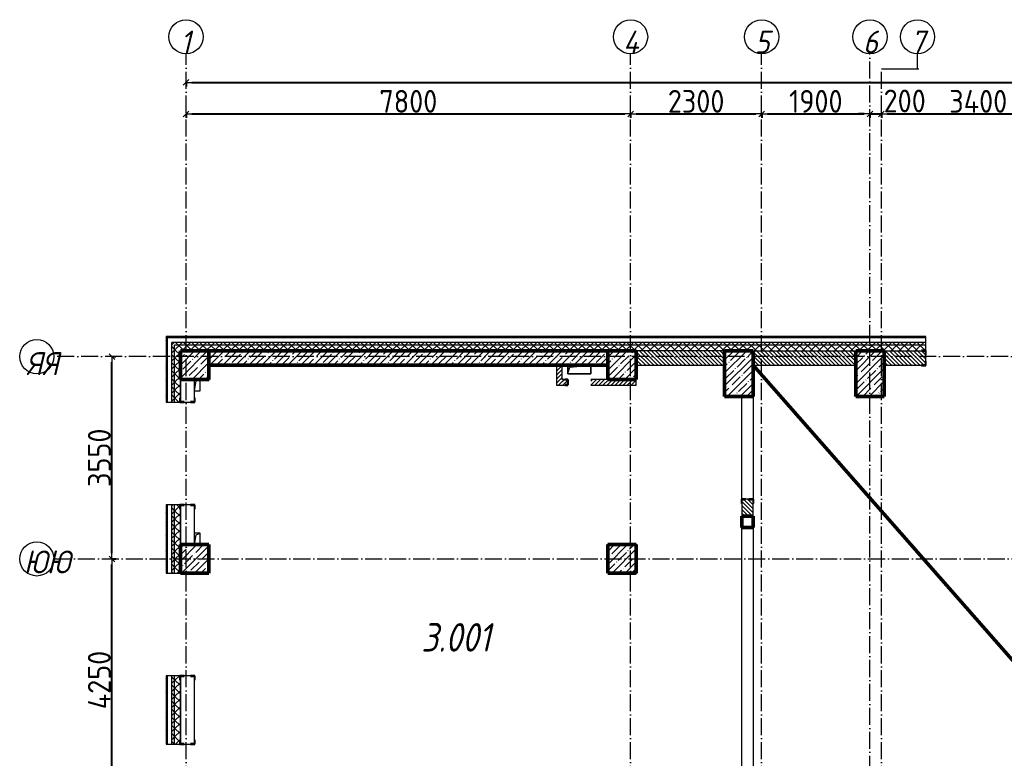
# Model space of a CAD drawing. Header units: millimetres. Extents: x -136833 to 49383, y -8033 to 344618.
# Drawn here: x -135211 to -117935, y 206464 to 219425 of the extents above; entities that cross this region are included whole.
import ezdxf

# ---------------------------------------------------------------- set-up
doc = ezdxf.new("R2010")
doc.units = ezdxf.units.MM
doc.linetypes.add('50_200_ШТРИХ_1Т_ш5_п1_п1_', pattern=[700, 500, -100, 0, -100])
for name, color, linetype, lineweight in [('A-____-____-DIMS', 7, 'Continuous', 9), ('A-DETL-____-OTLN-1', 7, 'Continuous', 50), ('A-FLOR-____-OTLN', 7, 'Continuous', 9), ('A-GENM-____-MCUT', 7, 'Continuous', 25), ('A-GENM-____-OTLN', 7, 'Continuous', 9), ('A-GENM-____-OTLN-1', 7, 'Continuous', 25), ('A-WALL-____-MCUT', 7, 'Continuous', 13), ('A-WALL-____-MCUT-1', 7, 'Continuous', 9), ('A-WALL-____-MCUT-2', 7, 'Continuous', 50), ('A-WALL-____-PATT-1', 7, 'Continuous', 9), ('A-WALL-FNSH-MCUT-1', 7, 'Continuous', 9), ('I-WALL-____-OTLN', 7, 'Continuous', 9), ('S-COLS-____-MCUT', 7, 'Continuous', 50), ('S-COLS-____-OTLN', 7, 'Continuous', 9), ('S-GRID-____-IDEN', 7, 'Continuous', 9), ('S-GRID-____-OTLN', 7, 'Continuous', 9), ('S-GRID-____-OTLN-1', 7, '50_200_ШТРИХ_1Т_ш5_п1_п1_', 9), ('Марки помещений', 7, 'Continuous', 9)]:
    doc.layers.add(name, color=color, linetype=linetype, lineweight=lineweight)
doc.styles.add('ISOCPEUR_I_2', font='isocpeui.ttf', dxfattribs={"width": 0.85, "height": 2.3})
doc.styles.add('ISOCPEUR_I_9', font='isocpeui.ttf', dxfattribs={"width": 0.9, "height": 250})
doc.styles.add('СПДС', font='isocpeur.ttf', dxfattribs={"width": 0.9})
doc.dimstyles.new('Размера А3', dxfattribs={"dimtxt": 200, "dimasz": 100, "dimexe": 70, "dimexo": 100, "dimgap": 20, "dimtad": 1, "dimdec": 0, "dimrnd": 10, "dimzin": 0, "dimdsep": 46, "dimtxsty": 'СПДС', "dimblk": 'ARROWHEAD_6', "dimcen": 1, "dimclrd": 256, "dimclre": 256, "dimclrt": 256, "dimazin": 0, "dimtfac": 1, "dimtdec": 0, "dimtmove": 2, "dimatfit": 3, "dimfxl": 1, "dimtolj": 1, "dimtzin": 0, "dimarcsym": 0})
pattern_1 = [(45, (-129942.25, 127932.03), (-114.04925, 114.04925), []), (45, (-129828.2, 127932.03), (-114.04925, 114.04925), [201.612, -40.322, 3.353, -36.97])]
pattern_2 = [(45, (-129942.25, 127932.03), (-85.53659, 85.53659), []), (45, (-129885.23, 127932.03), (-85.53659, 85.53659), [])]
pattern_3 = [(45, (-129942.255, 127932.027), (-35.35534, 35.35534), [])]
pattern_4 = [(45, (-129942.25, 127932.03), (-70.71068, 70.71068), []), (135, (-129942.25, 127932.03), (-70.71068, -70.71068), [])]
pattern_5 = [(135, (-129942.255, 127932.027), (-35.35534, -35.35534), [])]

# ---------------------------------------------------------------- blocks, each defined once
blk = doc.blocks.new('BSC_Колонна _Прямоугольная - 500х800-25984396-АР1_План отверстий 3 этажа в осях 1-64_Ю-ЯЯ')
at = {"layer": 'S-COLS-____-OTLN'}
h = blk.add_hatch(dxfattribs=at)
h.set_pattern_fill('FP_13', color=256, style=0, pattern_type=2)
h.set_pattern_definition([(45, (-9650, -85281.04), (-114.04925, 114.04925), []), (45, (-9535.95, -85281.04), (-114.04925, 114.04925), [201.613, -40.323, 3.353, -36.97])])
h.paths.add_polyline_path([(-250, -400), (250, -400), (250, 400), (-250, 400)], flags=0)
at = {"layer": 'S-COLS-____-MCUT'}
for p, q in [((250, 400), (-250, 400)), ((-250, 400), (-250, -400)), ((250, -400), (250, 400)), ((-250, -400), (250, -400))]:
    blk.add_line(p, q, dxfattribs=at)
blk = doc.blocks.new('BSC_Колонна _Прямоугольная - 500х500-V28-АР1_План отверстий 3 этажа в осях 1-64_Ю-ЯЯ')
at = {"layer": 'S-COLS-____-OTLN'}
h = blk.add_hatch(dxfattribs=at)
h.set_pattern_fill('FP_35', color=256, style=0, pattern_type=2)
h.set_pattern_definition([(45, (2200, -85431.04), (-114.04925, 114.04925), []), (45, (2314.05, -85431.04), (-114.04925, 114.04925), [201.613, -40.323, 3.353, -36.97])])
h.paths.add_polyline_path([(-250, -250), (250, -250), (250, 250), (-250, 250), (-250, 46)], flags=0)
at = {"layer": 'S-COLS-____-MCUT'}
for p, q in [((250, 250), (-250, 250)), ((-250, 250), (-250, -250)), ((250, -250), (250, 250)), ((-250, -250), (250, -250))]:
    blk.add_line(p, q, dxfattribs=at)
blk = doc.blocks.new('BSC_Колонна _Прямоугольная - 500х500-V53-АР1_План отверстий 3 этажа в осях 1-64_Ю-ЯЯ')
at = {"layer": 'S-COLS-____-OTLN'}
h = blk.add_hatch(dxfattribs=at)
h.set_pattern_fill('FP_61', color=256, style=0, pattern_type=2)
h.set_pattern_definition([(45, (2200, -82031.04), (-114.04925, 114.04925), []), (45, (2314.05, -82031.04), (-114.04925, 114.04925), [201.613, -40.323, 3.353, -36.97])])
h.paths.add_polyline_path([(-250, -250), (250, -250), (250, 250), (-250, 250)], flags=0)
at = {"layer": 'S-COLS-____-MCUT'}
for p, q in [((250, 250), (-250, 250)), ((-250, 250), (-250, -250)), ((250, -250), (250, 250)), ((-250, -250), (250, -250))]:
    blk.add_line(p, q, dxfattribs=at)
blk = doc.blocks.new('BSC_Колонна _Прямоугольная - 500х500-V57-АР1_План отверстий 3 этажа в осях 1-64_Ю-ЯЯ')
at = {"layer": 'S-COLS-____-OTLN'}
h = blk.add_hatch(dxfattribs=at)
h.set_pattern_fill('FP_65', color=256, style=0, pattern_type=2)
h.set_pattern_definition([(45, (-5300, -82031.04), (-114.04925, 114.04925), []), (45, (-5185.95, -82031.04), (-114.04925, 114.04925), [201.613, -40.323, 3.353, -36.97])])
h.paths.add_polyline_path([(-250, -250), (250, -250), (250, 250), (-250, 250)], flags=0)
at = {"layer": 'S-COLS-____-MCUT'}
for p, q in [((250, 250), (-250, 250)), ((-250, 250), (-250, -250)), ((250, -250), (250, 250)), ((-250, -250), (250, -250))]:
    blk.add_line(p, q, dxfattribs=at)
blk = doc.blocks.new('BSC_Колонна _Прямоугольная - 500х800-V91-АР1_План отверстий 3 этажа в осях 1-64_Ю-ЯЯ')
at = {"layer": 'S-COLS-____-OTLN'}
h = blk.add_hatch(dxfattribs=at)
h.set_pattern_fill('FP_96', color=256, style=0, pattern_type=2)
h.set_pattern_definition([(45, (-7350, -85281.04), (-114.04925, 114.04925), []), (45, (-7235.95, -85281.04), (-114.04925, 114.04925), [201.613, -40.323, 3.353, -36.97])])
h.paths.add_polyline_path([(-250, -400), (250, -400), (250, 400), (-250, 400)], flags=0)
at = {"layer": 'S-COLS-____-MCUT'}
for p, q in [((250, 400), (-250, 400)), ((-250, 400), (-250, -400)), ((250, -400), (250, 400)), ((-250, -400), (250, -400))]:
    blk.add_line(p, q, dxfattribs=at)
blk = doc.blocks.new('Фахверк_СКБ_Уголок - 250_2700-27497298-АР1_План отверстий 3 этажа в осях 1-64_Ю-ЯЯ')
at = {"layer": 'A-GENM-____-MCUT'}
for p, q in [((200, 181), (125, 181)), ((125, 181), (125, 106)), ((131, 106), (131, 175)), ((131, 175), (200, 175)), ((200, 175), (200, 181)), ((125, 106), (131, 106)), ((131, -6), (125, -6)), ((125, -6), (125, -81)), ((125, -81), (200, -81)), ((131, -75), (131, -6)), ((200, -75), (131, -75)), ((200, -81), (200, -75))]:
    blk.add_line(p, q, dxfattribs=at)
blk = doc.blocks.new('Фахверк_СКБ_Уголок - 250_3380-27498580-АР1_План отверстий 3 этажа в осях 1-64_Ю-ЯЯ')
at = {"layer": 'A-GENM-____-MCUT'}
for p, q in [((200, 181), (125, 181)), ((125, 181), (125, 106)), ((131, 106), (131, 175)), ((131, 175), (200, 175)), ((200, 175), (200, 181)), ((125, 106), (131, 106)), ((131, -6), (125, -6)), ((125, -6), (125, -81)), ((125, -81), (200, -81)), ((131, -75), (131, -6)), ((200, -75), (131, -75)), ((200, -81), (200, -75))]:
    blk.add_line(p, q, dxfattribs=at)
blk = doc.blocks.new('154_Фахверк_СКБ_Швеллер - Тип_100_3960-28331862-АР1_План отверстий 3 этажа в осях 1-64_Ю-ЯЯ')
at = {"layer": 'A-GENM-____-MCUT'}
for p, q in [((175, 50), (125, 50)), ((125, 50), (125, -50)), ((128, 47), (175, 47)), ((128, -47), (128, 47)), ((175, 47), (175, 50)), ((125, -50), (175, -50)), ((175, -47), (128, -47)), ((175, -50), (175, -47))]:
    blk.add_line(p, q, dxfattribs=at)
blk = doc.blocks.new('AR_Отверстие прямоугольное _в плите_ - AR_Отверстие прямоугольное _в плите_-30459225-АР1_План отверстий 3 этажа в осях 1-64_Ю-ЯЯ')
at = {"layer": 'A-GENM-____-OTLN'}
for p, q in [((-200, 75), (-200, -75)), ((-200, -75), (-163, 37)), ((-163, 37), (200, 75)), ((200, -75), (200, 75)), ((-200, -75), (200, -75))]:
    blk.add_line(p, q, dxfattribs=at)
blk = doc.blocks.new('AR_Отверстие прямоугольное _в плите_ - AR_Отверстие прямоугольное _в плите_-V177-АР1_План отверстий 3 этажа в осях 1-64_Ю-ЯЯ')
at = {"layer": 'A-GENM-____-OTLN'}
for p, q in [((-50, -100), (-25, 75)), ((-25, 75), (50, 100)), ((50, -100), (50, 100)), ((-50, -100), (50, -100))]:
    blk.add_line(p, q, dxfattribs=at)
blk = doc.blocks.new('AR_Отверстие прямоугольное _в плите_ - AR_Отверстие прямоугольное _в плите_-V179-АР1_План отверстий 3 этажа в осях 1-64_Ю-ЯЯ')
at = {"layer": 'A-GENM-____-OTLN'}
for p, q in [((50, 100), (-50, 100)), ((-50, -100), (-25, 75)), ((-25, 75), (50, 100)), ((50, -100), (50, 100))]:
    blk.add_line(p, q, dxfattribs=at)
blk = doc.blocks.new('BSC_Колонна _Прямоугольная1 - 200х200 _металл_-35216022-АР1_План отверстий 3 этажа в осях 1-64_Ю-ЯЯ')
at = {"layer": 'S-COLS-____-MCUT'}
for p, q in [((100, 100), (-100, 100)), ((-100, 100), (-100, -100)), ((100, -100), (100, 100)), ((-100, -100), (100, -100))]:
    blk.add_line(p, q, dxfattribs=at)
blk = doc.blocks.new('Фахверк_СКБ_Уголок - 200_3960-28268576-АР1_План отверстий 3 этажа в осях 1-64_Ю-ЯЯ')
at = {"layer": 'A-GENM-____-MCUT'}
for p, q in [((200, 156), (125, 156)), ((125, 156), (125, 81)), ((125, 81), (131, 81)), ((131, 19), (125, 19)), ((125, 19), (125, -56)), ((131, 81), (131, 150)), ((131, 150), (200, 150)), ((131, -50), (131, 19)), ((200, 150), (200, 156)), ((125, -56), (200, -56)), ((200, -50), (131, -50)), ((200, -56), (200, -50))]:
    blk.add_line(p, q, dxfattribs=at)
blk = doc.blocks.new('Ось сетки - Круг_Ø6_00__ISO-2_5_0_9K_-25732049-АР1_План отверстий 3 этажа в осях 1-64_Ю-ЯЯ')
at = {"layer": 'S-GRID-____-IDEN'}
blk.add_circle((0, 0), 3, dxfattribs=at)
blk = doc.blocks.new('ARROWHEAD_6')
at = {"color": 0, "linetype": 'Continuous'}
for p, q in [((0, 0), (-1, 0)), ((-0.5, -0.5), (0.5, 0.5))]:
    blk.add_line(p, q, dxfattribs=at)
blk = doc.blocks.new('*D711')
at = {"layer": 'A-____-____-DIMS', "lineweight": -2, "transparency": 16777216}
for p, q in [((-132292, 217779), (-132292, 217702)), ((-132192, 217772), (-124592, 217772)), ((-124492, 217779), (-124492, 217702))]:
    blk.add_line(p, q, dxfattribs=at)
at = {"layer": 'Defpoints', "color": 0, "transparency": 16777216}
for p in [(-132292, 217879), (-124492, 217879), (-124492, 217772)]:
    blk.add_point(p, dxfattribs=at)
at = {"layer": 'A-____-____-DIMS', "lineweight": -2, "transparency": 16777216, "xscale": 100, "yscale": 100, "zscale": 100, "rotation": 180}
blk.add_blockref('ARROWHEAD_6', (-132292, 217772), dxfattribs=at)
at = {"layer": 'A-____-____-DIMS', "lineweight": -2, "transparency": 16777216, "xscale": 100, "yscale": 100, "zscale": 100}
blk.add_blockref('ARROWHEAD_6', (-124492, 217772), dxfattribs=at)
at = {"layer": 'A-____-____-DIMS', "transparency": 16777216, "insert": (-128392, 217992), "char_height": 400, "attachment_point": 5, "style": 'СПДС'}
blk.add_mtext('\\A1;7800', dxfattribs=at)
blk = doc.blocks.new('*D712')
at = {"layer": 'A-____-____-DIMS', "lineweight": -2, "transparency": 16777216}
for p, q in [((-124492, 217779), (-124492, 217702)), ((-124392, 217772), (-122292, 217772)), ((-122192, 217779), (-122192, 217702))]:
    blk.add_line(p, q, dxfattribs=at)
at = {"layer": 'Defpoints', "color": 0, "transparency": 16777216}
for p in [(-124492, 217879), (-122192, 217879), (-122192, 217772)]:
    blk.add_point(p, dxfattribs=at)
at = {"layer": 'A-____-____-DIMS', "lineweight": -2, "transparency": 16777216, "xscale": 100, "yscale": 100, "zscale": 100, "rotation": 180}
blk.add_blockref('ARROWHEAD_6', (-124492, 217772), dxfattribs=at)
at = {"layer": 'A-____-____-DIMS', "lineweight": -2, "transparency": 16777216, "xscale": 100, "yscale": 100, "zscale": 100}
blk.add_blockref('ARROWHEAD_6', (-122192, 217772), dxfattribs=at)
at = {"layer": 'A-____-____-DIMS', "transparency": 16777216, "insert": (-123342, 217992), "char_height": 400, "attachment_point": 5, "style": 'СПДС'}
blk.add_mtext('\\A1;2300', dxfattribs=at)
blk = doc.blocks.new('*D713')
at = {"layer": 'A-____-____-DIMS', "lineweight": -2, "transparency": 16777216}
for p, q in [((-122192, 217779), (-122192, 217702)), ((-122092, 217772), (-120392, 217772)), ((-120292, 217779), (-120292, 217702))]:
    blk.add_line(p, q, dxfattribs=at)
at = {"layer": 'Defpoints', "color": 0, "transparency": 16777216}
for p in [(-122192, 217879), (-120292, 217879), (-120292, 217772)]:
    blk.add_point(p, dxfattribs=at)
at = {"layer": 'A-____-____-DIMS', "lineweight": -2, "transparency": 16777216, "xscale": 100, "yscale": 100, "zscale": 100, "rotation": 180}
blk.add_blockref('ARROWHEAD_6', (-122192, 217772), dxfattribs=at)
at = {"layer": 'A-____-____-DIMS', "lineweight": -2, "transparency": 16777216, "xscale": 100, "yscale": 100, "zscale": 100}
blk.add_blockref('ARROWHEAD_6', (-120292, 217772), dxfattribs=at)
at = {"layer": 'A-____-____-DIMS', "transparency": 16777216, "insert": (-121242, 217992), "char_height": 400, "attachment_point": 5, "style": 'СПДС'}
blk.add_mtext('\\A1;1900', dxfattribs=at)
blk = doc.blocks.new('*D714')
at = {"layer": 'A-____-____-DIMS', "lineweight": -2, "transparency": 16777216}
for p, q in [((-120392, 217772), (-120492, 217772)), ((-120292, 217779), (-120292, 217702)), ((-120292, 217772), (-120092, 217772)), ((-120092, 217779), (-120092, 217702)), ((-119992, 217772), (-119892, 217772))]:
    blk.add_line(p, q, dxfattribs=at)
at = {"layer": 'Defpoints', "color": 0, "transparency": 16777216}
for p in [(-120292, 217879), (-120092, 217879), (-120092, 217772)]:
    blk.add_point(p, dxfattribs=at)
at = {"layer": 'A-____-____-DIMS', "lineweight": -2, "transparency": 16777216, "xscale": 100, "yscale": 100, "zscale": 100}
blk.add_blockref('ARROWHEAD_6', (-120292, 217772), dxfattribs=at)
at = {"layer": 'A-____-____-DIMS', "lineweight": -2, "transparency": 16777216, "xscale": 100, "yscale": 100, "zscale": 100, "rotation": 180}
blk.add_blockref('ARROWHEAD_6', (-120092, 217772), dxfattribs=at)
at = {"layer": 'A-____-____-DIMS', "transparency": 16777216, "insert": (-120052, 218199), "char_height": 400, "attachment_point": 1, "line_spacing_factor": 1.149209, "style": 'СПДС'}
blk.add_mtext('\\A1;200', dxfattribs=at)
blk = doc.blocks.new('*D715')
at = {"layer": 'A-____-____-DIMS', "lineweight": -2, "transparency": 16777216}
for p, q in [((-120092, 217779), (-120092, 217702)), ((-119992, 217772), (-116792, 217772)), ((-116692, 217779), (-116692, 217702))]:
    blk.add_line(p, q, dxfattribs=at)
at = {"layer": 'Defpoints', "color": 0, "transparency": 16777216}
for p in [(-120092, 217879), (-116692, 217879), (-116692, 217772)]:
    blk.add_point(p, dxfattribs=at)
at = {"layer": 'A-____-____-DIMS', "lineweight": -2, "transparency": 16777216, "xscale": 100, "yscale": 100, "zscale": 100, "rotation": 180}
blk.add_blockref('ARROWHEAD_6', (-120092, 217772), dxfattribs=at)
at = {"layer": 'A-____-____-DIMS', "lineweight": -2, "transparency": 16777216, "xscale": 100, "yscale": 100, "zscale": 100}
blk.add_blockref('ARROWHEAD_6', (-116692, 217772), dxfattribs=at)
at = {"layer": 'A-____-____-DIMS', "transparency": 16777216, "insert": (-118392, 217992), "char_height": 400, "attachment_point": 5, "style": 'СПДС'}
blk.add_mtext('\\A1;3400', dxfattribs=at)
blk = doc.blocks.new('*D750')
at = {"layer": 'A-____-____-DIMS', "lineweight": -2, "transparency": 16777216}
for p, q in [((-132292, 218331), (-132292, 218255)), ((-132192, 218325), (-81323, 218325)), ((-28892, 218325), (-79915, 218325)), ((-28792, 218331), (-28792, 218255))]:
    blk.add_line(p, q, dxfattribs=at)
at = {"layer": 'Defpoints', "color": 0, "transparency": 16777216}
for p in [(-132292, 218431), (-28792, 218431), (-28792, 218325)]:
    blk.add_point(p, dxfattribs=at)
at = {"layer": 'A-____-____-DIMS', "lineweight": -2, "transparency": 16777216, "xscale": 100, "yscale": 100, "zscale": 100, "rotation": 180}
blk.add_blockref('ARROWHEAD_6', (-132292, 218325), dxfattribs=at)
at = {"layer": 'A-____-____-DIMS', "lineweight": -2, "transparency": 16777216, "xscale": 100, "yscale": 100, "zscale": 100}
blk.add_blockref('ARROWHEAD_6', (-28792, 218325), dxfattribs=at)
at = {"layer": 'A-____-____-DIMS', "transparency": 16777216, "insert": (-81303, 218751), "char_height": 400, "attachment_point": 1, "line_spacing_factor": 1.149209, "style": 'СПДС'}
blk.add_mtext('\\A1;103500', dxfattribs=at)
blk = doc.blocks.new('*D820')
at = {"layer": 'A-____-____-DIMS', "lineweight": -2, "transparency": 16777216}
for p, q in [((-133600, 209963), (-133524, 209963)), ((-133594, 205813), (-133594, 209863)), ((-133600, 205713), (-133524, 205713))]:
    blk.add_line(p, q, dxfattribs=at)
at = {"layer": 'Defpoints', "color": 0, "transparency": 16777216}
for p in [(-133700, 209963), (-133594, 209963), (-133700, 205713)]:
    blk.add_point(p, dxfattribs=at)
at = {"layer": 'A-____-____-DIMS', "lineweight": -2, "transparency": 16777216, "xscale": 100, "yscale": 100, "zscale": 100}
for p, rotation in [((-133594, 209963), 90), ((-133594, 205713), 270)]:
    blk.add_blockref('ARROWHEAD_6', p, dxfattribs=dict(at, rotation=rotation))
at = {"layer": 'A-____-____-DIMS', "transparency": 16777216, "insert": (-133814, 207838), "char_height": 400, "attachment_point": 5, "rotation": 90, "style": 'СПДС'}
blk.add_mtext('\\A1;4250', dxfattribs=at)
blk = doc.blocks.new('*D821')
at = {"layer": 'A-____-____-DIMS', "lineweight": -2, "transparency": 16777216}
for p, q in [((-133600, 213513), (-133524, 213513)), ((-133594, 210063), (-133594, 213413)), ((-133600, 209963), (-133524, 209963))]:
    blk.add_line(p, q, dxfattribs=at)
at = {"layer": 'Defpoints', "color": 0, "transparency": 16777216}
for p in [(-133700, 213513), (-133594, 213513), (-133700, 209963)]:
    blk.add_point(p, dxfattribs=at)
at = {"layer": 'A-____-____-DIMS', "lineweight": -2, "transparency": 16777216, "xscale": 100, "yscale": 100, "zscale": 100}
for p, rotation in [((-133594, 213513), 90), ((-133594, 209963), 270)]:
    blk.add_blockref('ARROWHEAD_6', p, dxfattribs=dict(at, rotation=rotation))
at = {"layer": 'A-____-____-DIMS', "transparency": 16777216, "insert": (-133814, 211738), "char_height": 400, "attachment_point": 5, "rotation": 90, "style": 'СПДС'}
blk.add_mtext('\\A1;3550', dxfattribs=at)

msp = doc.modelspace()

# ---------------------------------------------------------------- hatches: boundary and pattern name
at = {"layer": 'A-WALL-____-PATT-1'}
h = msp.add_hatch(dxfattribs=at)
h.set_pattern_fill('FP_6', color=256, style=0, pattern_type=2)
h.set_pattern_definition(pattern_2)
h.paths.add_polyline_path([(-132642.3, 200793.1), (-132622.3, 200793.1), (-132622.3, 201913.1), (-132642.3, 201913.1), (-132642.3, 201300.3)], flags=0)
h.paths.add_polyline_path([(-132622.3, 203713.1), (-132622.3, 204913.1), (-132642.3, 204913.1), (-132642.3, 203713.1)], flags=0)
h.paths.add_polyline_path([(-132622.3, 206713.1), (-132622.3, 207913.1), (-132642.3, 207913.1), (-132642.3, 206713.1)], flags=0)
h.paths.add_polyline_path([(-132642.3, 209713.1), (-132622.3, 209713.1), (-132622.3, 210913.1), (-132642.3, 210913.1)], flags=0)
h.paths.add_polyline_path([(-132642.3, 212713.1), (-132622.3, 212713.1), (-132622.3, 213863.1), (-132642.3, 213863.1)], flags=0)
h = msp.add_hatch(dxfattribs=at)
h.set_pattern_fill('FP_6', color=256, style=0, pattern_type=2)
h.set_pattern_definition(pattern_2)
h.paths.add_polyline_path([(-106073.3, 213843.1), (-106073.3, 213863.1), (-106092.3, 213863.1), (-106092.3, 213843.1)], flags=0)
h.paths.add_polyline_path([(-106242.3, 213843.1), (-106242.3, 213863.1), (-109812.3, 213863.1), (-109812.3, 213843.1), (-108746.7, 213843.1)], flags=0)
h.paths.add_polyline_path([(-119312.3, 213843.1), (-119312.3, 213863.1), (-132622.3, 213863.1), (-132622.3, 213843.1), (-122886.4, 213843.1)], flags=0)
h = msp.add_hatch(dxfattribs=at)
h.set_pattern_fill('FP_4', color=256, style=0, pattern_type=2)
h.set_pattern_definition(pattern_4)
h.paths.add_polyline_path([(-132492.3, 200963.1), (-132492.3, 201913.1), (-132542.3, 201913.1), (-132542.3, 200963.1)], flags=0)
h.paths.add_polyline_path([(-132492.3, 203713.1), (-132492.3, 204913.1), (-132542.3, 204913.1), (-132542.3, 203713.1)], flags=0)
h.paths.add_polyline_path([(-132542.3, 206713.1), (-132492.3, 206713.1), (-132492.3, 207913.1), (-132542.3, 207913.1), (-132542.3, 207758.3)], flags=0)
h.paths.add_polyline_path([(-132492.3, 209713.1), (-132492.3, 210913.1), (-132542.3, 210913.1), (-132542.3, 209713.1)], flags=0)
h.paths.add_polyline_path([(-132542.3, 212713.1), (-132492.3, 212713.1), (-132492.3, 213763.1), (-132542.3, 213763.1), (-132542.3, 213409)], flags=0)
h = msp.add_hatch(dxfattribs=at)
h.set_pattern_fill('FP_4', color=256, style=0, pattern_type=2)
h.set_pattern_definition(pattern_4)
h.paths.add_polyline_path([(-108746.7, 213713.1), (-106092.3, 213713.1), (-106092.3, 213763.1), (-109812.3, 213763.1), (-109812.3, 213713.1)], flags=0)
h.paths.add_polyline_path([(-119312.3, 213713.1), (-119312.3, 213763.1), (-132492.3, 213763.1), (-132492.3, 213713.1), (-122886.4, 213713.1)], flags=0)
h = msp.add_hatch(dxfattribs=at)
h.set_pattern_fill('FP_4', color=256, style=0, pattern_type=2)
h.set_pattern_definition(pattern_4)
h.paths.add_polyline_path([(-132392.3, 200963.1), (-132392.3, 201838.1), (-132398.3, 201838.1), (-132398.3, 201913.1), (-132492.3, 201913.1), (-132492.3, 200963.1)], flags=0)
h.paths.add_polyline_path([(-132398.3, 203713.1), (-132398.3, 203788.1), (-132392.3, 203788.1), (-132392.3, 204838.1), (-132398.3, 204838.1), (-132398.3, 204913.1), (-132492.3, 204913.1), (-132492.3, 203713.1)], flags=0)
h.paths.add_polyline_path([(-132398.3, 206713.1), (-132398.3, 206788.1), (-132392.3, 206788.1), (-132392.3, 207838.1), (-132398.3, 207838.1), (-132398.3, 207913.1), (-132492.3, 207913.1), (-132492.3, 206713.1)], flags=0)
h.paths.add_polyline_path([(-132492.3, 209713.1), (-132392.3, 209713.1), (-132392.3, 210838.1), (-132398.3, 210838.1), (-132398.3, 210913.1), (-132492.3, 210913.1), (-132492.3, 210213.1)], flags=0)
h.paths.add_polyline_path([(-132398.3, 212713.1), (-132398.3, 212788.1), (-132392.3, 212788.1), (-132392.3, 213713.1), (-132492.3, 213713.1), (-132492.3, 212713.1)], flags=0)
h = msp.add_hatch(dxfattribs=at)
h.set_pattern_fill('FP_4', color=256, style=0, pattern_type=2)
h.set_pattern_definition(pattern_4)
h.paths.add_polyline_path([(-106092.3, 213613.1), (-106092.3, 213713.1), (-109812.3, 213713.1), (-109812.3, 213619.1), (-109737.3, 213619.1), (-109737.3, 213613.1), (-108746.7, 213613.1)], flags=0)
h.paths.add_polyline_path([(-119387.3, 213613.1), (-119387.3, 213619.1), (-119312.3, 213619.1), (-119312.3, 213713.1), (-132392.3, 213713.1), (-132392.3, 213613.1), (-120042.3, 213613.1)], flags=0)
h = msp.add_hatch(dxfattribs=at)
h.set_pattern_fill('FP_12', color=256, style=0, pattern_type=2)
h.set_pattern_definition(pattern_1)
h.paths.add_polyline_path([(-124892.3, 213363.1), (-124892.3, 213613.1), (-131892.3, 213613.1), (-131892.3, 213363.1), (-129956.3, 213363.1)], flags=0)
h = msp.add_hatch(dxfattribs=at)
h.set_pattern_fill('FP_9', color=256, style=0, pattern_type=2)
h.set_pattern_definition(pattern_5)
h.paths.add_polyline_path([(-124392.3, 213363.1), (-122842.3, 213363.1), (-122842.3, 213613.1), (-124392.3, 213613.1)], flags=0)
h = msp.add_hatch(dxfattribs=at)
h.set_pattern_fill('FP_9', color=256, style=0, pattern_type=2)
h.set_pattern_definition(pattern_5)
h.paths.add_polyline_path([(-120542.3, 213363.1), (-120542.3, 213613.1), (-122342.3, 213613.1), (-122342.3, 213363.1)], flags=0)
h = msp.add_hatch(dxfattribs=at)
h.set_pattern_fill('FP_9', color=256, style=0, pattern_type=2)
h.set_pattern_definition(pattern_5)
h.paths.add_polyline_path([(-119318.3, 213363.1), (-119318.3, 213432.1), (-119312.3, 213432.1), (-119312.3, 213544.1), (-119318.3, 213544.1), (-119318.3, 213613.1), (-120042.3, 213613.1), (-120042.3, 213363.1), (-119387.3, 213363.1)], flags=0)
h = msp.add_hatch(dxfattribs=at)
h.set_pattern_fill('FP_8', color=256, style=0, pattern_type=2)
h.set_pattern_definition(pattern_3)
h.paths.add_polyline_path([(-125692.3, 213013.1), (-125692.3, 213363.1), (-125792.3, 213363.1), (-125792.3, 213013.1)], flags=0)
h = msp.add_hatch(dxfattribs=at)
h.set_pattern_fill('FP_8', color=256, style=0, pattern_type=2)
h.set_pattern_definition(pattern_3)
h.paths.add_polyline_path([(-125642.3, 213013.1), (-125642.3, 213016.1), (-125595.3, 213016.1), (-125595.3, 213110.1), (-125642.3, 213110.1), (-125642.3, 213113.1), (-125692.3, 213113.1), (-125692.3, 213013.1)], flags=0)
h.paths.add_polyline_path([(-124392.3, 213013.1), (-124392.3, 213113.1), (-125192.3, 213113.1), (-125192.3, 213013.1)], flags=0)
h = msp.add_hatch(dxfattribs=at)
h.set_pattern_fill('FP_9', color=256, style=0, pattern_type=2)
h.set_pattern_definition(pattern_5)
h.paths.add_polyline_path([(-122342.3, 210713.1), (-122342.3, 211007.1), (-122411.3, 211007.1), (-122411.3, 211013.1), (-122473.3, 211013.1), (-122473.3, 211007.1), (-122542.3, 211007.1), (-122542.3, 210713.1)], flags=0)
at = {"layer": 'S-COLS-____-OTLN'}
h = msp.add_hatch(dxfattribs=at)
h.set_pattern_fill('FP_12', color=256, style=0, pattern_type=2)
h.set_pattern_definition(pattern_1)
h.paths.add_polyline_path([(-124392.3, 213113.1), (-124392.3, 213613.1), (-124892.3, 213613.1), (-124892.3, 213113.1)], flags=0)

# ---------------------------------------------------------------- linework, layer by layer
msp.add_lwpolyline([(-131892.3, 213096.3), (-131892.3, 213363.1), (-125792.3, 213363.1)])
msp.add_lwpolyline([(-124892.3, 209713.1), (-124392.3, 209713.1), (-124392.3, 210213.1), (-124892.3, 210213.1)], close=True)
at = {"layer": 'A-DETL-____-OTLN-1'}
msp.add_line((-122342.3, 213363.1), (-112770, 202463.1), dxfattribs=at)
at = {"layer": 'A-FLOR-____-OTLN'}
for p, q in [((-125592.3, 213213.1), (-125592.3, 213363.1)), ((-125192.3, 213363.1), (-125192.3, 213213.1)), ((-125192.3, 213213.1), (-125592.3, 213213.1))]:
    msp.add_line(p, q, dxfattribs=at)
at = {"layer": 'A-WALL-____-MCUT'}
for p, q in [((-119312.3, 213843.1), (-132622.3, 213843.1)), ((-132622.3, 213843.1), (-132622.3, 212713.1)), ((-132622.3, 212713.1), (-132622.3, 213843.1)), ((-119312.3, 213619.1), (-119312.3, 213843.1)), ((-122842.3, 213613.1), (-124892.3, 213613.1)), ((-124392.3, 213613.1), (-124392.3, 213363.1)), ((-122342.3, 213613.1), (-120542.3, 213613.1)), ((-120042.3, 213613.1), (-119387.3, 213613.1)), ((-119312.3, 213432.1), (-119312.3, 213544.1)), ((-124392.3, 213363.1), (-122842.3, 213363.1)), ((-122342.3, 213363.1), (-120542.3, 213363.1)), ((-120042.3, 213363.1), (-119387.3, 213363.1)), ((-132142.3, 212788.1), (-132142.3, 213113.1)), ((-132622.3, 212713.1), (-132398.3, 212713.1)), ((-132323.3, 212713.1), (-132211.3, 212713.1)), ((-122411.3, 211013.1), (-122473.3, 211013.1)), ((-132398.3, 210913.1), (-132622.3, 210913.1)), ((-132622.3, 210913.1), (-132622.3, 209713.1)), ((-132622.3, 209713.1), (-132622.3, 210913.1)), ((-132211.3, 210913.1), (-132323.3, 210913.1)), ((-132142.3, 210213.1), (-132142.3, 210838.1)), ((-122542.3, 210938.1), (-122542.3, 210713.1)), ((-122342.3, 210713.1), (-122342.3, 210938.1)), ((-132622.3, 209713.1), (-132392.3, 209713.1)), ((-132398.3, 207913.1), (-132622.3, 207913.1)), ((-132622.3, 207913.1), (-132622.3, 206713.1)), ((-132622.3, 206713.1), (-132622.3, 207913.1)), ((-132211.3, 207913.1), (-132323.3, 207913.1)), ((-132142.3, 206788.1), (-132142.3, 207838.1)), ((-132622.3, 206713.1), (-132398.3, 206713.1)), ((-132323.3, 206713.1), (-132211.3, 206713.1))]:
    msp.add_line(p, q, dxfattribs=at)
at = {"layer": 'A-WALL-____-MCUT-1'}
for p, q in [((-119312.3, 213763.1), (-132542.3, 213763.1)), ((-132542.3, 212713.1), (-132542.3, 213763.1)), ((-119312.3, 213713.1), (-132492.3, 213713.1)), ((-132492.3, 212713.1), (-132492.3, 213713.1)), ((-132392.3, 213113.1), (-132392.3, 212788.1)), ((-132392.3, 212788.1), (-132392.3, 213113.1)), ((-132542.3, 209713.1), (-132542.3, 210913.1)), ((-132492.3, 209713.1), (-132492.3, 210913.1)), ((-132392.3, 210838.1), (-132392.3, 210213.1)), ((-132392.3, 210213.1), (-132392.3, 210838.1)), ((-132542.3, 206713.1), (-132542.3, 207913.1)), ((-132492.3, 206713.1), (-132492.3, 207913.1)), ((-132392.3, 207838.1), (-132392.3, 206788.1)), ((-132392.3, 206788.1), (-132392.3, 207838.1))]:
    msp.add_line(p, q, dxfattribs=at)
at = {"layer": 'A-WALL-____-MCUT-2'}
for p, q in [((-124892.3, 213613.1), (-131892.3, 213613.1)), ((-124892.3, 213363.1), (-124892.3, 213613.1)), ((-131892.3, 213363.1), (-124892.3, 213363.1))]:
    msp.add_line(p, q, dxfattribs=at)
at = {"layer": 'A-WALL-FNSH-MCUT-1'}
for p, q in [((-119312.3, 213863.1), (-132642.3, 213863.1)), ((-132642.3, 213863.1), (-132642.3, 212713.1)), ((-119312.3, 213843.1), (-119312.3, 213863.1)), ((-125792.3, 213363.1), (-125792.3, 213013.1)), ((-125692.3, 213113.1), (-125692.3, 213363.1)), ((-125642.3, 213113.1), (-125692.3, 213113.1)), ((-124392.3, 213113.1), (-125192.3, 213113.1)), ((-124392.3, 213013.1), (-124392.3, 213113.1)), ((-125792.3, 213013.1), (-125642.3, 213013.1)), ((-125192.3, 213013.1), (-124392.3, 213013.1)), ((-132642.3, 212713.1), (-132622.3, 212713.1)), ((-132642.3, 210913.1), (-132642.3, 209713.1)), ((-132622.3, 210913.1), (-132642.3, 210913.1)), ((-132642.3, 209713.1), (-132622.3, 209713.1)), ((-132642.3, 207913.1), (-132642.3, 206713.1)), ((-132622.3, 207913.1), (-132642.3, 207913.1)), ((-132642.3, 206713.1), (-132622.3, 206713.1))]:
    msp.add_line(p, q, dxfattribs=at)
at = {"layer": 'I-WALL-____-OTLN'}
for p, q in [((-122542.3, 211013.1), (-122542.3, 212813.1)), ((-122342.3, 212813.1), (-122342.3, 211013.1)), ((-122542.3, 205063.1), (-122542.3, 210513.1)), ((-122342.3, 210513.1), (-122342.3, 205063.1))]:
    msp.add_line(p, q, dxfattribs=at)
at = {"layer": 'S-COLS-____-MCUT'}
for p, q in [((-124392.3, 213613.1), (-124892.3, 213613.1)), ((-124892.3, 213613.1), (-124892.3, 213113.1)), ((-124392.3, 213113.1), (-124392.3, 213613.1)), ((-124892.3, 213113.1), (-124392.3, 213113.1))]:
    msp.add_line(p, q, dxfattribs=at)
at = {"layer": 'S-GRID-____-OTLN'}
msp.add_line((-120092.3, 218560.3), (-119432.5, 218560.3), dxfattribs=at)
at = {"layer": 'S-GRID-____-OTLN-1', "color": 251, "ltscale": 0.6, "true_color": 0x636466}
for p, q in [((-132292.3, 180823.6), (-132292.3, 218824.9)), ((-124492.3, 180823.6), (-124492.3, 218824.9)), ((-122192.3, 180823.6), (-122192.3, 218824.9)), ((-120292.3, 181003.7), (-120292.3, 218824.9)), ((-119457.3, 218560.6), (-119457.3, 218824.9)), ((-120092.3, 180823.6), (-120092.3, 218560.6)), ((-120092.3, 218560.6), (-119457.3, 218560.6)), ((-25867.8, 213513.1), (-134611, 213513.1)), ((-134611, 209963.1), (-25867.8, 209963.1))]:
    msp.add_line(p, q, dxfattribs=at)

# ---------------------------------------------------------------- block references
at = {"layer": 'A-GENM-____-OTLN'}
for name, p in [('AR_Отверстие прямоугольное _в плите_ - AR_Отверстие прямоугольное _в плите_-30459225-АР1_План отверстий 3 этажа в осях 1-64_Ю-ЯЯ', (-125392.3, 213288.1)), ('AR_Отверстие прямоугольное _в плите_ - AR_Отверстие прямоугольное _в плите_-V177-АР1_План отверстий 3 этажа в осях 1-64_Ю-ЯЯ', (-132092.3, 213013.1)), ('AR_Отверстие прямоугольное _в плите_ - AR_Отверстие прямоугольное _в плите_-V179-АР1_План отверстий 3 этажа в осях 1-64_Ю-ЯЯ', (-132092.3, 210313.1))]:
    msp.add_blockref(name, p, dxfattribs=at)
at = {"layer": 'A-GENM-____-OTLN-1'}
for name, p, rotation in [('Фахверк_СКБ_Уголок - 250_3380-27498580-АР1_План отверстий 3 этажа в осях 1-64_Ю-ЯЯ', (-119187.3, 213538.1), 180), ('154_Фахверк_СКБ_Швеллер - Тип_100_3960-28331862-АР1_План отверстий 3 этажа в осях 1-64_Ю-ЯЯ', (-125467.3, 213063.1), 180), ('Фахверк_СКБ_Уголок - 250_2700-27497298-АР1_План отверстий 3 этажа в осях 1-64_Ю-ЯЯ', (-132217.3, 212588.1), 89.99999999999991), ('Фахверк_СКБ_Уголок - 200_3960-28268576-АР1_План отверстий 3 этажа в осях 1-64_Ю-ЯЯ', (-122492.3, 211138.1), 269.9999999999999), ('Фахверк_СКБ_Уголок - 250_2700-27497298-АР1_План отверстий 3 этажа в осях 1-64_Ю-ЯЯ', (-132317.3, 211038.1), 269.9999999999999), ('Фахверк_СКБ_Уголок - 250_2700-27497298-АР1_План отверстий 3 этажа в осях 1-64_Ю-ЯЯ', (-132317.3, 208038.1), 269.9999999999999), ('Фахверк_СКБ_Уголок - 250_2700-27497298-АР1_План отверстий 3 этажа в осях 1-64_Ю-ЯЯ', (-132217.3, 206588.1), 89.99999999999991)]:
    msp.add_blockref(name, p, dxfattribs=dict(at, rotation=rotation))
at = {"layer": 'S-COLS-____-OTLN'}
for name, p in [('BSC_Колонна _Прямоугольная - 500х500-V28-АР1_План отверстий 3 этажа в осях 1-64_Ю-ЯЯ', (-132142.3, 213363.1)), ('BSC_Колонна _Прямоугольная - 500х800-V91-АР1_План отверстий 3 этажа в осях 1-64_Ю-ЯЯ', (-122592.3, 213213.1)), ('BSC_Колонна _Прямоугольная - 500х800-25984396-АР1_План отверстий 3 этажа в осях 1-64_Ю-ЯЯ', (-120292.3, 213213.1)), ('BSC_Колонна _Прямоугольная - 500х500-V53-АР1_План отверстий 3 этажа в осях 1-64_Ю-ЯЯ', (-132142.3, 209963.1)), ('BSC_Колонна _Прямоугольная - 500х500-V57-АР1_План отверстий 3 этажа в осях 1-64_Ю-ЯЯ', (-124642.3, 209963.1))]:
    msp.add_blockref(name, p, dxfattribs=at)
at = {"layer": 'S-COLS-____-OTLN', "rotation": 270.0000000000001}
msp.add_blockref('BSC_Колонна _Прямоугольная1 - 200х200 _металл_-35216022-АР1_План отверстий 3 этажа в осях 1-64_Ю-ЯЯ', (-122442.3, 210613.1), dxfattribs=at)
at = {"layer": 'S-GRID-____-IDEN', "xscale": 99.99999999999993, "yscale": 99.99999999999993, "zscale": 99.99999999999993}
for p in [(-132292.3, 219124.9), (-124492.3, 219124.9), (-122192.3, 219124.9), (-120292.3, 219124.9), (-119457.3, 219124.9)]:
    msp.add_blockref('Ось сетки - Круг_Ø6_00__ISO-2_5_0_9K_-25732049-АР1_План отверстий 3 этажа в осях 1-64_Ю-ЯЯ', p, dxfattribs=at)
for p, rotation in [((-134911, 213513.1), 89.9999999999998), ((-134911, 209963.1), 269.9999999999995)]:
    msp.add_blockref('Ось сетки - Круг_Ø6_00__ISO-2_5_0_9K_-25732049-АР1_План отверстий 3 этажа в осях 1-64_Ю-ЯЯ', p, dxfattribs=dict(at, rotation=rotation))

# ---------------------------------------------------------------- texts
at = {"layer": 'S-GRID-____-IDEN', "char_height": 400, "attachment_point": 1, "style": 'ISOCPEUR_I_9'}
for s, insert, width in [('\\fISOCPEUR|b0|i1|c204|p34|;\\W.9;1', (-132390.1, 219233.7), 144.304), ('\\fISOCPEUR|b0|i1|c204|p34|;\\W.9;4', (-124622.9, 219233.7), 223.671), ('\\fISOCPEUR|b0|i1|c204|p34|;\\W.9;5', (-122313.9, 219233.7), 202.025), ('\\fISOCPEUR|b0|i1|c204|p34|;\\W.9;6', (-120413.9, 219233.7), 202.025), ('\\fISOCPEUR|b0|i1|c204|p34|;\\W.9;7', (-119578.9, 219233.7), 202.025), ('ЯЯ', (-135096.1, 213589.1), 447.342), ('ЮЮ', (-135136.8, 210109.7), 533.924)]:
    msp.add_mtext(s, dxfattribs=dict(at, insert=insert, width=width))
at = {"layer": 'Марки помещений', "insert": (-128164.8, 208836.7), "char_height": 500, "width": 737.552, "attachment_point": 1, "style": 'ISOCPEUR_I_2'}
msp.add_mtext('3.001', dxfattribs=at)

# ---------------------------------------------------------------- dimensions: what is measured, and where the dimension line sits
at = {"layer": 'A-____-____-DIMS'}
for base, p1, p2, picture, middle in [((-28792.3, 218324.7), (-132292.3, 218430.8), (-28792.3, 218430.8), '*D750', (-80619.4, 218484.6)), ((-120092.3, 217772.5), (-120292.3, 217878.5), (-120092.3, 217878.5), '*D714', (-119709.8, 217932.4))]:
    dim = msp.add_linear_dim(base=base, p1=p1, p2=p2, dimstyle='Размера А3', override={"dimtxt": 400}, dxfattribs=at)
    dim.commit()
    dim.dimension.update_dxf_attribs({"geometry": picture, "text_midpoint": middle, "dimtype": 160})
for base, p1, p2, picture, middle in [((-124492.3, 217772.5), (-132292.3, 217878.5), (-124492.3, 217878.5), '*D711', (-128392.3, 217992.5)), ((-122192.3, 217772.5), (-124492.3, 217878.5), (-122192.3, 217878.5), '*D712', (-123342.3, 217992.5)), ((-120292.3, 217772.5), (-122192.3, 217878.5), (-120292.3, 217878.5), '*D713', (-121242.3, 217992.5)), ((-116692.3, 217772.5), (-120092.3, 217878.5), (-116692.3, 217878.5), '*D715', (-118392.3, 217992.5))]:
    dim = msp.add_linear_dim(base=base, p1=p1, p2=p2, dimstyle='Размера А3', override={"dimtxt": 400}, dxfattribs=at)
    dim.commit()
    dim.dimension.update_dxf_attribs({"geometry": picture, "text_midpoint": middle})
for base, p1, p2, picture, middle in [((-133593.7, 213513.1), (-133699.7, 209963.1), (-133699.7, 213513.1), '*D821', (-133813.7, 211738.1)), ((-133593.7, 209963.1), (-133699.7, 205713.1), (-133699.7, 209963.1), '*D820', (-133813.7, 207838.1))]:
    dim = msp.add_linear_dim(base=base, p1=p1, p2=p2, angle=90, dimstyle='Размера А3', override={"dimtxt": 400}, dxfattribs=at)
    dim.commit()
    dim.dimension.update_dxf_attribs({"geometry": picture, "text_midpoint": middle})

doc.saveas('drawing.dxf')
